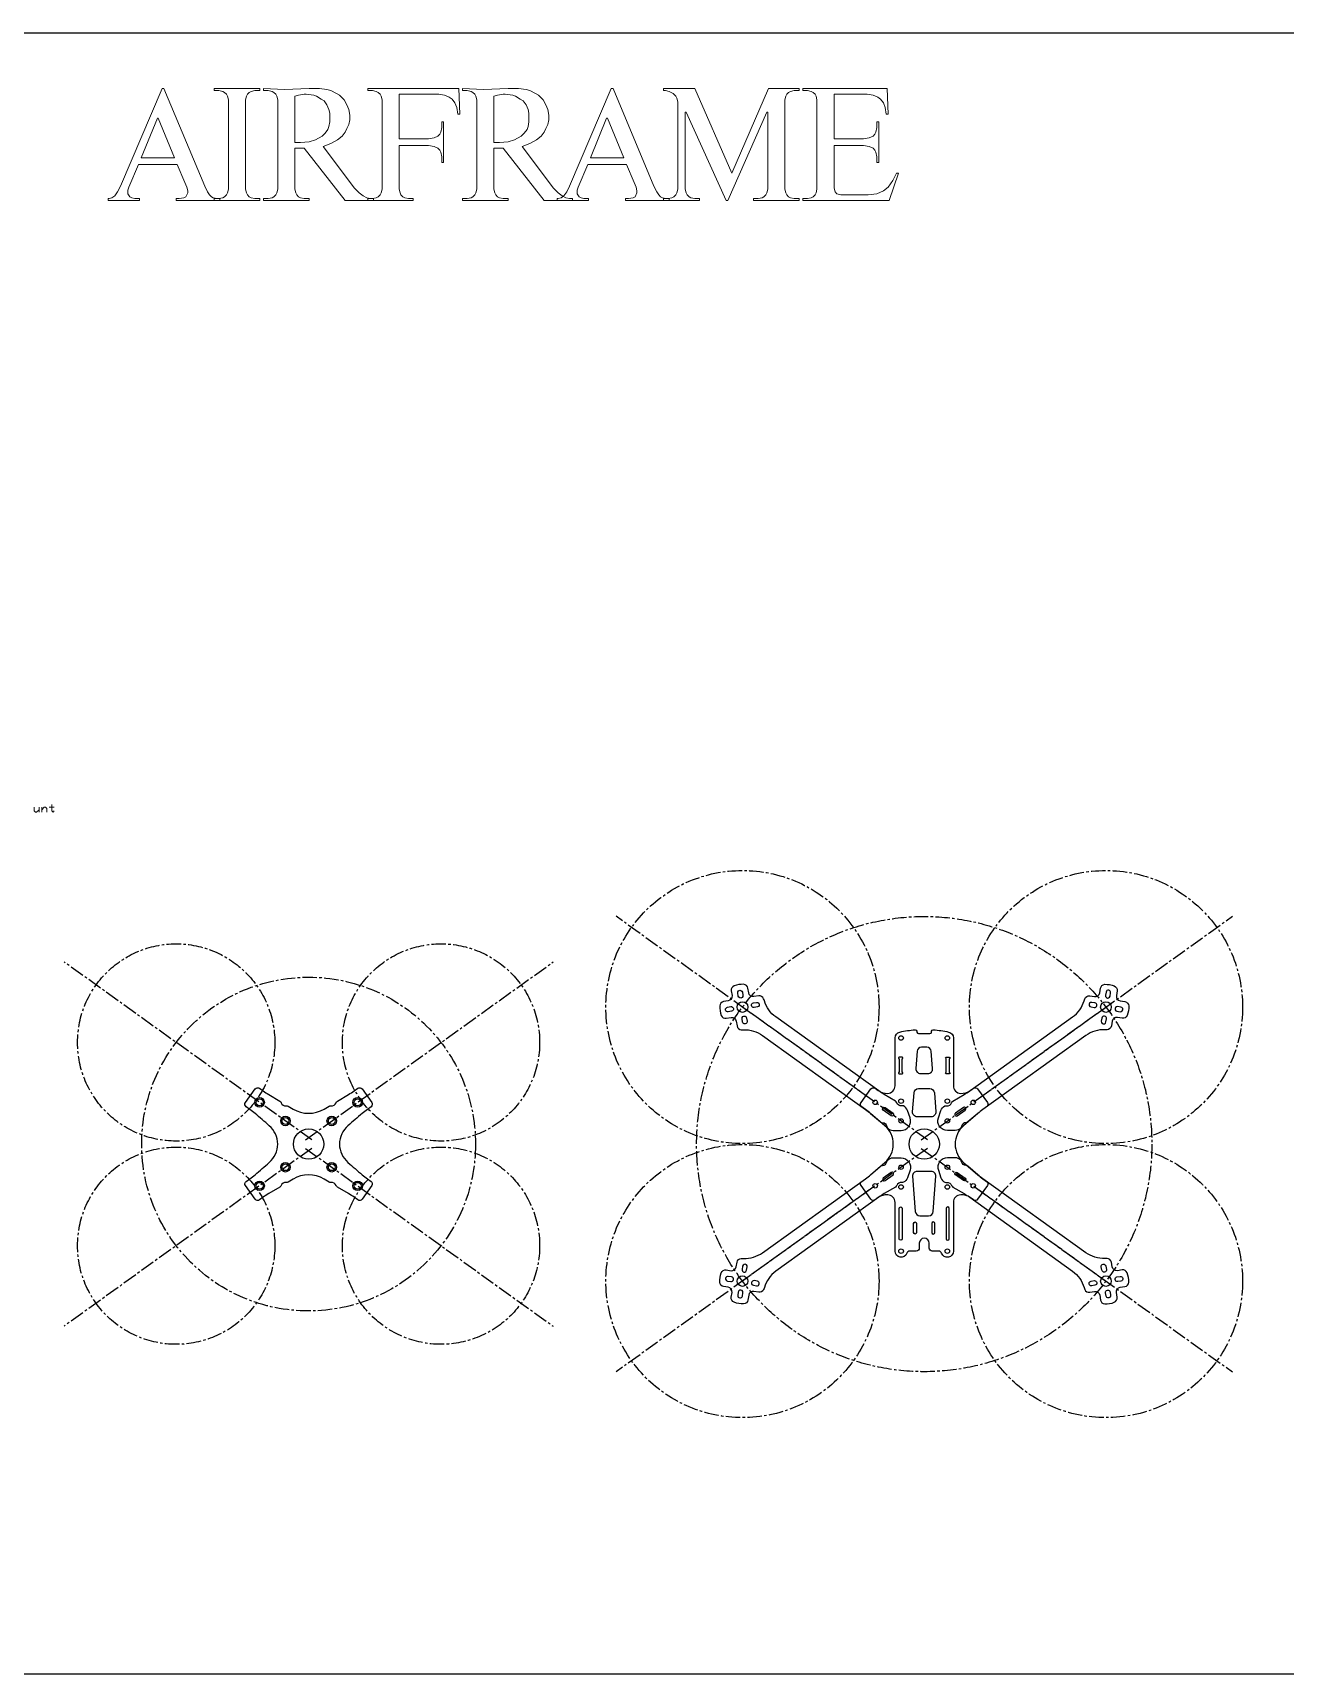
# Model space of a CAD drawing. Header units: millimetres. Extents: x 517 to 3327, y 581 to 1662.
# Drawn here: x 1387 to 2212, y 581 to 1662 of the extents above; entities that cross this region are included whole.
import ezdxf

# ---------------------------------------------------------------- set-up
doc = ezdxf.new("R2010")
doc.units = ezdxf.units.MM
doc.header["$LTSCALE"] = 0.5
doc.linetypes.add('CENTER2', pattern=[28.575, 19.05, -3.175, 3.175, -3.175])
for name, color, linetype in [('3', 4, 'Continuous'), ('5', 6, 'Continuous'), ('Arms', 250, 'Continuous'), ('Cen', 5, 'CENTER2'), ('draw', 1, 'Continuous')]:
    doc.layers.add(name, color=color, linetype=linetype)

msp = doc.modelspace()

# ---------------------------------------------------------------- linework, layer by layer
at = {"layer": '3'}
for points in [[(2015.91, 957.418, -0.41421356), (2015.452, 954.627), (2013.024, 952.883, 0.02182008), (2009.595, 950.187), (2000.24, 942.146, 0.45909717), (2000.24, 917.879), (2009.595, 909.838, 0.02182008), (2013.024, 907.142), (2015.452, 905.398, -0.41421356), (2015.91, 902.607), (2009.494, 893.672, -0.41421356), (2006.703, 893.214), (2004.607, 894.719, 0.16835845), (1998.33, 896.586, 0.40125824), (1993.552, 891.591), (1993.552, 859.452, -0.843039), (1985.781, 858.119, 0.31783725), (1983.895, 859.452), (1979.552, 859.452, -0.41421356), (1977.552, 861.452), (1977.552, 864.703, 1), (1971.052, 864.703), (1971.052, 861.452, -0.41421356), (1969.052, 859.452), (1964.709, 859.452, 0.31783725), (1962.823, 858.119, -0.843039), (1955.052, 859.452), (1955.052, 891.591, 0.40125824), (1950.274, 896.586, 0.16835845), (1943.997, 894.719), (1941.901, 893.214, -0.41421356), (1939.11, 893.672), (1932.694, 902.607, -0.41421356), (1933.152, 905.398), (1935.581, 907.142, 0.02182008), (1939.009, 909.838), (1948.364, 917.879, 0.45909717), (1948.364, 942.146), (1939.009, 950.187, 0.02182008), (1935.581, 952.883), (1933.152, 954.627, -0.41421356), (1932.694, 957.418), (1939.11, 966.353, -0.41421356), (1941.901, 966.811), (1943.997, 965.306, 0.16835845), (1950.274, 963.438, 0.40125824), (1955.052, 968.433), (1955.052, 999.962, -0.35265199), (1958.2, 1003.87, -0.03394645), (1968.343, 1005.37, -0.41177131), (1969.418, 1004.46), (1969.479, 1003.757, 0.40385956), (1970.527, 1002.846, -0.02589915), (1978.077, 1002.846, 0.40385956), (1979.125, 1003.757), (1979.187, 1004.46, -0.41177131), (1980.262, 1005.37, -0.03394645), (1990.404, 1003.87, -0.35265199), (1993.552, 999.962), (1993.552, 968.433, 0.40125824), (1998.33, 963.438, 0.16835845), (2004.607, 965.306), (2006.703, 966.811, -0.41421356), (2009.494, 966.353)], [(1959.802, 986.293, 1), (1959.802, 987.293), (1957.802, 987.293, 1), (1957.802, 986.293), (1957.802, 977.293, 1), (1957.802, 976.293), (1959.802, 976.293, 1), (1959.802, 977.293)], [(1969.617, 991.141), (1968.778, 979.767, 0.43596822), (1971.769, 976.547), (1976.835, 976.547, 0.43596822), (1979.827, 979.767), (1978.987, 991.141, 0.38479124), (1976.079, 993.919, 0.01389513), (1972.526, 993.919, 0.38479124)], [(1988.802, 986.293, -1), (1988.802, 987.293), (1990.802, 987.293, -1), (1990.802, 986.293), (1990.802, 977.293, -1), (1990.802, 976.293), (1988.802, 976.293, -1), (1988.802, 977.293)], [(1969.663, 948.012, -0.43596822), (1966.671, 951.233), (1967.596, 963.767, -0.39278848), (1970.588, 966.547), (1978.016, 966.547, -0.39278848), (1981.008, 963.767), (1981.934, 951.233, -0.43596822), (1978.942, 948.012)], [(1968.392, 885.475, 0.39278848), (1971.384, 882.696), (1977.22, 882.696, 0.39278848), (1980.212, 885.475), (1981.934, 908.791, 0.43596822), (1978.942, 912.012), (1969.663, 912.012, 0.43596822), (1966.671, 908.791)], [(1957.802, 887.607, -1), (1959.802, 887.607), (1959.802, 867.607, -1), (1957.802, 867.607)], [(1990.802, 887.607, 1), (1988.802, 887.607), (1988.802, 867.607, 1), (1990.802, 867.607)], [(1968.302, 870.696, -0.41421356), (1967.302, 871.696), (1967.302, 877.696, -0.41421356), (1968.302, 878.696), (1968.302, 878.696, -0.41421356), (1969.302, 877.696), (1969.302, 871.696, -0.41421356)], [(1980.302, 870.696, 0.41421356), (1981.302, 871.696), (1981.302, 877.696, 0.41421356), (1980.302, 878.696), (1980.302, 878.696, 0.41421356), (1979.302, 877.696), (1979.302, 871.696, 0.41421356)]]:
    msp.add_lwpolyline(points, format="xyb", close=True, dxfattribs=at)
for centre, radius in [((1959.052, 999.962), 1.5), ((1989.552, 999.962), 1.5), ((1941.994, 957.511), 1.45), ((1959.052, 958.262), 1.5), ((1959.052, 958.262), 1.5), ((1989.552, 958.262), 1.5), ((1989.552, 958.262), 1.5), ((2006.61, 957.511), 1.45), ((1959.052, 945.262), 1.45), ((1989.552, 945.262), 1.45), ((1974.302, 930.012), 10), ((1959.052, 914.762), 1.45), ((1989.552, 914.762), 1.45), ((1941.994, 902.514), 1.45), ((1959.052, 901.762), 1.5), ((1959.052, 901.762), 1.5), ((1989.552, 901.762), 1.5), ((1989.552, 901.762), 1.5), ((2006.61, 902.514), 1.45), ((1959.052, 859.452), 1.5), ((1989.552, 859.452), 1.5)]:
    msp.add_circle(centre, radius, dxfattribs=at)
at = {"layer": '5'}
msp.add_lwpolyline([(1533.275, 950.217, 0.02158437), (1529.882, 952.883), (1527.454, 954.627, -0.41421356), (1526.996, 957.418), (1533.412, 966.353, -0.41421356), (1536.203, 966.811), (1538.631, 965.067, 0.02182008), (1542.282, 962.68), (1549.666, 958.299, -0.17473039), (1550.529, 957.252, 0.36046605), (1553.821, 955.299, -0.17473039), (1555.153, 955.043), (1558.399, 953.118, 0.27432479), (1578.809, 953.118), (1582.054, 955.043, -0.17473039), (1583.386, 955.299, 0.36046605), (1586.678, 957.252, -0.17473039), (1587.541, 958.299), (1594.926, 962.68, 0.02182008), (1598.576, 965.067), (1601.005, 966.811, -0.41421356), (1603.796, 966.353), (1610.212, 957.418, -0.41421356), (1609.754, 954.627), (1607.325, 952.883, 0.02158437), (1603.932, 950.217, 0.00047087), (1594.53, 942.136, 0.45852757), (1594.53, 917.888, 0.00047087), (1603.932, 909.807, 0.02158437), (1607.325, 907.142), (1609.754, 905.398, -0.41421356), (1610.212, 902.607), (1603.796, 893.672, -0.41421356), (1601.005, 893.214), (1598.576, 894.957, 0.02182008), (1594.926, 897.345), (1587.541, 901.726, -0.17473039), (1586.678, 902.772, 0.36046605), (1583.386, 904.726, -0.17473039), (1582.054, 904.981), (1578.809, 906.907, 0.27432479), (1558.399, 906.907), (1555.153, 904.981, -0.17473039), (1553.821, 904.726, 0.36046605), (1550.529, 902.772, -0.17473039), (1549.666, 901.726), (1542.282, 897.345, 0.02182008), (1538.631, 894.957), (1536.203, 893.214, -0.41421356), (1533.412, 893.672), (1526.996, 902.607, -0.41421356), (1527.454, 905.398), (1529.882, 907.142, 0.02158437), (1533.275, 909.807, 0.00047087), (1542.677, 917.888, 0.45852757), (1542.677, 942.136, 0.00047087)], format="xyb", close=True, dxfattribs=at)
for centre, radius in [((1536.296, 957.511), 3.15), ((1536.296, 957.511), 2.25), ((1600.912, 957.511), 3.15), ((1600.912, 957.511), 2.25), ((1553.354, 945.262), 3.15), ((1553.354, 945.262), 2.25), ((1583.854, 945.262), 3.15), ((1583.854, 945.262), 2.25), ((1568.604, 930.012), 10), ((1553.354, 914.762), 3.15), ((1553.354, 914.762), 2.25), ((1583.854, 914.762), 3.15), ((1583.854, 914.762), 2.25), ((1536.296, 902.514), 3.15), ((1536.296, 902.514), 2.25), ((1600.912, 902.514), 3.15), ((1600.912, 902.514), 2.25)]:
    msp.add_circle(centre, radius, dxfattribs=at)
at = {"layer": 'Arms'}
for points in [[(1960.614, 955.145, 0.1433493), (1959.501, 955.296, -0.35867285), (1956.227, 957.252, 0.17473039), (1955.365, 958.299), (1947.98, 962.68, -0.02182008), (1944.33, 965.067), (1876.491, 1013.779, -0.16829912), (1868.941, 1024.477, 0.02392478), (1868.478, 1025.834, 0.3527987), (1865.202, 1027.691), (1862.068, 1027.177, -0.41421356), (1858.622, 1029.651), (1858.108, 1032.785, 0.3527987), (1855.302, 1035.295, 0.10747733), (1849.011, 1034.263, 0.3527987), (1847.154, 1030.988), (1847.669, 1027.854, -0.41421356), (1845.194, 1024.407), (1842.06, 1023.893, 0.3527987), (1839.55, 1021.087, 0.10747733), (1840.582, 1014.796, 0.3527987), (1843.858, 1012.94), (1846.992, 1013.454, -0.41421356), (1850.438, 1010.979), (1850.952, 1007.845, 0.3527987), (1853.758, 1005.335, 0.02392478), (1855.193, 1005.33, -0.16829912), (1867.742, 1001.595), (1935.581, 952.883, -0.02182008), (1939.009, 950.187), (1945.521, 944.59, 0.17473039), (1946.788, 944.107, -0.35867285), (1949.688, 941.63, 0.1433493), (1950.187, 940.623, 0.20950623), (1953.863, 939.012), (1959.052, 939.012, 0.51304184), (1964.974, 947.26), (1963.316, 952.177, 0.20950623)], [(1851.77, 1027.564), (1851.43, 1029.636, -1), (1854.489, 1030.138), (1854.829, 1028.066, -1)], [(1851.77, 1027.564), (1851.43, 1029.636, -1), (1854.489, 1030.138), (1854.829, 1028.066, -1)], [(1987.99, 955.145, -0.1433493), (1989.104, 955.296, 0.35867285), (1992.377, 957.252, -0.17473039), (1993.24, 958.299), (2000.624, 962.68, 0.02182008), (2004.275, 965.067), (2072.113, 1013.779, 0.16829912), (2079.663, 1024.477, -0.02392478), (2080.127, 1025.834, -0.3527987), (2083.402, 1027.691), (2086.536, 1027.177, 0.41421356), (2089.982, 1029.651), (2090.496, 1032.785, -0.3527987), (2093.303, 1035.295, -0.10747733), (2099.593, 1034.263, -0.3527987), (2101.45, 1030.988), (2100.936, 1027.854, 0.41421356), (2103.41, 1024.407), (2106.544, 1023.893, -0.3527987), (2109.054, 1021.087, -0.10747733), (2108.022, 1014.796, -0.3527987), (2104.747, 1012.94), (2101.613, 1013.454, 0.41421356), (2098.167, 1010.979), (2097.652, 1007.845, -0.3527987), (2094.846, 1005.335, -0.02392478), (2093.412, 1005.33, 0.16829912), (2080.862, 1001.595), (2013.024, 952.883, 0.02182008), (2009.595, 950.187), (2003.084, 944.59, -0.17473039), (2001.816, 944.107, 0.35867285), (1998.916, 941.63, -0.1433493), (1998.417, 940.623, -0.20950623), (1994.741, 939.012), (1989.552, 939.012, -0.51304184), (1983.63, 947.26), (1985.288, 952.177, -0.20950623)], [(2096.835, 1027.564), (2097.175, 1029.636, 1), (2094.116, 1030.138), (2093.776, 1028.066, 1)], [(2096.835, 1027.564), (2097.175, 1029.636, 1), (2094.116, 1030.138), (2093.776, 1028.066, 1)], [(1847.281, 1017.555), (1845.209, 1017.215, -1), (1844.707, 1020.274), (1846.779, 1020.614, -1)], [(1847.281, 1017.555), (1845.209, 1017.215, -1), (1844.707, 1020.274), (1846.779, 1020.614, -1)], [(1861.779, 1023.076), (1863.851, 1023.416, -1), (1864.353, 1020.357), (1862.281, 1020.016, -1)], [(1861.779, 1023.076), (1863.851, 1023.416, -1), (1864.353, 1020.357), (1862.281, 1020.016, -1)], [(2086.826, 1023.076), (2084.753, 1023.416, 1), (2084.251, 1020.357), (2086.324, 1020.016, 1)], [(2086.826, 1023.076), (2084.753, 1023.416, 1), (2084.251, 1020.357), (2086.324, 1020.016, 1)], [(2101.323, 1017.555), (2103.395, 1017.215, 1), (2103.897, 1020.274), (2101.825, 1020.614, 1)], [(2101.323, 1017.555), (2103.395, 1017.215, 1), (2103.897, 1020.274), (2101.825, 1020.614, 1)], [(1857.29, 1013.067), (1857.63, 1010.994, -1), (1854.571, 1010.492), (1854.231, 1012.565, -1)], [(1857.29, 1013.067), (1857.63, 1010.994, -1), (1854.571, 1010.492), (1854.231, 1012.565, -1)], [(2091.314, 1013.067), (2090.974, 1010.994, 1), (2094.033, 1010.492), (2094.373, 1012.565, 1)], [(2091.314, 1013.067), (2090.974, 1010.994, 1), (2094.033, 1010.492), (2094.373, 1012.565, 1)], [(1953.746, 950.303, -1), (1952.58, 948.679), (1947.3, 952.47, -1), (1948.467, 954.094)], [(1994.858, 950.303, 1), (1996.025, 948.679), (2001.304, 952.47, 1), (2000.138, 954.094)], [(1960.614, 904.879, -0.1433493), (1959.501, 904.729, 0.35867285), (1956.227, 902.772, -0.17473039), (1955.365, 901.726), (1947.98, 897.345, 0.02182008), (1944.33, 894.957), (1876.491, 846.245, 0.16829912), (1868.941, 835.548, -0.02392478), (1868.478, 834.19, -0.3527987), (1865.202, 832.334), (1862.068, 832.848, 0.41421356), (1858.622, 830.373), (1858.108, 827.239, -0.3527987), (1855.302, 824.729, -0.10747733), (1849.011, 825.762, -0.3527987), (1847.154, 829.037), (1847.669, 832.171, 0.41421356), (1845.194, 835.617), (1842.06, 836.131, -0.3527987), (1839.55, 838.937, -0.10747733), (1840.582, 845.228, -0.3527987), (1843.858, 847.085), (1846.992, 846.571, 0.41421356), (1850.438, 849.045), (1850.952, 852.179, -0.3527987), (1853.758, 854.689, -0.02392478), (1855.193, 854.695, 0.16829912), (1867.742, 858.429), (1935.581, 907.142, 0.02182008), (1939.009, 909.838), (1945.521, 915.435, -0.17473039), (1946.788, 915.918, 0.35867285), (1949.688, 918.394, -0.1433493), (1950.187, 919.401, -0.20950623), (1953.863, 921.012), (1959.052, 921.012, -0.51304184), (1964.974, 912.765), (1963.316, 907.848, -0.20950623)], [(1987.99, 904.879, 0.1433493), (1989.104, 904.729, -0.35867285), (1992.377, 902.772, 0.17473039), (1993.24, 901.726), (2000.624, 897.345, -0.02182008), (2004.275, 894.957), (2072.113, 846.245, -0.16829912), (2079.663, 835.548, 0.02392478), (2080.127, 834.19, 0.3527987), (2083.402, 832.334), (2086.536, 832.848, -0.41421356), (2089.982, 830.373), (2090.496, 827.239, 0.3527987), (2093.303, 824.729, 0.10747733), (2099.593, 825.762, 0.3527987), (2101.45, 829.037), (2100.936, 832.171, -0.41421356), (2103.41, 835.617), (2106.544, 836.131, 0.3527987), (2109.054, 838.937, 0.10747733), (2108.022, 845.228, 0.3527987), (2104.747, 847.085), (2101.613, 846.571, -0.41421356), (2098.167, 849.045), (2097.652, 852.179, 0.3527987), (2094.846, 854.689, 0.02392478), (2093.412, 854.695, -0.16829912), (2080.862, 858.429), (2013.024, 907.142, -0.02182008), (2009.595, 909.838), (2003.084, 915.435, 0.17473039), (2001.816, 915.918, -0.35867285), (1998.916, 918.394, 0.1433493), (1998.417, 919.401, 0.20950623), (1994.741, 921.012), (1989.552, 921.012, 0.51304184), (1983.63, 912.765), (1985.288, 907.848, 0.20950623)], [(1953.746, 909.721, 1), (1952.58, 911.346), (1947.3, 907.555, 1), (1948.467, 905.93)], [(1994.858, 909.721, -1), (1996.025, 911.346), (2001.304, 907.555, -1), (2000.138, 905.93)], [(1857.29, 846.958), (1857.63, 849.03, 1), (1854.571, 849.532), (1854.231, 847.46, 1)], [(1857.29, 846.958), (1857.63, 849.03, 1), (1854.571, 849.532), (1854.231, 847.46, 1)], [(2091.314, 846.958), (2090.974, 849.03, -1), (2094.033, 849.532), (2094.373, 847.46, -1)], [(2091.314, 846.958), (2090.974, 849.03, -1), (2094.033, 849.532), (2094.373, 847.46, -1)], [(1847.281, 842.47), (1845.209, 842.81, 1), (1844.707, 839.751), (1846.779, 839.41, 1)], [(1847.281, 842.47), (1845.209, 842.81, 1), (1844.707, 839.751), (1846.779, 839.41, 1)], [(1851.77, 832.461), (1851.43, 830.388, 1), (1854.489, 829.886), (1854.829, 831.959, 1)], [(1851.77, 832.461), (1851.43, 830.388, 1), (1854.489, 829.886), (1854.829, 831.959, 1)], [(1861.779, 836.949), (1863.851, 836.609, 1), (1864.353, 839.668), (1862.281, 840.008, 1)], [(1861.779, 836.949), (1863.851, 836.609, 1), (1864.353, 839.668), (1862.281, 840.008, 1)], [(2086.826, 836.949), (2084.753, 836.609, -1), (2084.251, 839.668), (2086.324, 840.008, -1)], [(2086.826, 836.949), (2084.753, 836.609, -1), (2084.251, 839.668), (2086.324, 840.008, -1)], [(2096.835, 832.461), (2097.175, 830.388, -1), (2094.116, 829.886), (2093.776, 831.959, -1)], [(2096.835, 832.461), (2097.175, 830.388, -1), (2094.116, 829.886), (2093.776, 831.959, -1)], [(2101.323, 842.47), (2103.395, 842.81, -1), (2103.897, 839.751), (2101.825, 839.41, -1)], [(2101.323, 842.47), (2103.395, 842.81, -1), (2103.897, 839.751), (2101.825, 839.41, -1)]]:
    msp.add_lwpolyline(points, format="xyb", close=True, dxfattribs=at)
for centre, radius in [((1854.53, 1020.315), 3.5), ((1854.53, 1020.315), 3.5), ((2094.074, 1020.315), 3.5), ((2094.074, 1020.315), 3.5), ((1941.994, 957.511), 1.45), ((2006.61, 957.511), 1.45), ((1959.052, 945.262), 1.45), ((1989.552, 945.262), 1.45), ((1959.052, 914.762), 1.45), ((1989.552, 914.762), 1.45), ((1941.994, 902.514), 1.45), ((2006.61, 902.514), 1.45), ((1854.53, 839.709), 3.5), ((1854.53, 839.709), 3.5), ((2094.074, 839.709), 3.5), ((2094.074, 839.709), 3.5)]:
    msp.add_circle(centre, radius, dxfattribs=at)
at = {"layer": 'Cen'}
for p, q in [((1937.869, 960.473), (1771.191, 1080.158)), ((2010.735, 960.473), (2177.414, 1080.158)), ((1570.686, 932.817), (1407.417, 1050.053)), ((1566.522, 932.817), (1729.79, 1050.053)), ((1976.384, 932.817), (1854.53, 1020.315)), ((1972.22, 932.817), (2094.074, 1020.315)), ((1570.686, 927.208), (1407.417, 809.971)), ((1566.522, 927.208), (1729.79, 809.971)), ((1976.384, 927.208), (1854.53, 839.709)), ((1972.22, 927.208), (2094.074, 839.709)), ((1937.869, 899.552), (1771.191, 779.867)), ((2010.735, 899.552), (2177.414, 779.867))]:
    msp.add_line(p, q, dxfattribs=at)
for centre, radius in [((1854.53, 1020.315), 90), ((2094.074, 1020.315), 90), ((1974.302, 930.012), 150), ((1481.335, 996.976), 65), ((1655.872, 996.976), 65), ((1568.604, 930.012), 110), ((1481.335, 863.049), 65), ((1655.872, 863.049), 65), ((1854.53, 839.709), 90), ((2094.074, 839.709), 90)]:
    msp.add_circle(centre, radius, dxfattribs=at)
at = {"layer": 'draw'}
msp.add_lwpolyline([(516.78, 1662.373), (3327.338, 1662.373), (3327.338, 580.661), (516.78, 580.661)], close=True, dxfattribs=at)
at = {"layer": 'draw', "color": 1, "lineweight": 0}
for points in [[(1442.686, 1557.532), (1444.555, 1561.27), (1472.051, 1625.605)], [(1472.051, 1625.605), (1473.297, 1625.605), (1500.17, 1561.27), (1502.039, 1557.532), (1503.285, 1555.664), (1504.531, 1554.329), (1505.776, 1553.706)], [(1536.387, 1625.605), (1508.268, 1625.605), (1506.399, 1625.605), (1506.399, 1624.36)], [(1513.251, 1623.114), (1512.005, 1623.737), (1509.514, 1624.36), (1506.399, 1624.36)], [(1514.497, 1621.868), (1513.251, 1623.114)], [(1528.289, 1621.868), (1529.535, 1623.114)], [(1529.535, 1623.114), (1530.781, 1623.737)], [(1530.781, 1623.737), (1533.273, 1624.36)], [(1533.273, 1624.36), (1536.387, 1624.36)], [(1536.387, 1624.36), (1536.387, 1625.605)], [(1538.879, 1625.605), (1538.879, 1624.36)], [(1552.671, 1624.983), (1538.879, 1625.605)], [(1548.222, 1618.131), (1547.599, 1620.622), (1546.976, 1621.868), (1545.73, 1623.114), (1544.485, 1623.737), (1541.993, 1624.36), (1538.879, 1624.36)], [(1568.866, 1625.605), (1552.671, 1624.983)], [(1575.718, 1625.605), (1570.112, 1625.605), (1568.866, 1625.605)], [(1595.74, 1608.075), (1595.117, 1611.902), (1593.871, 1615.016), (1592.002, 1618.131), (1588.888, 1621.245), (1587.019, 1622.491), (1583.282, 1624.36), (1580.701, 1624.983), (1575.718, 1625.605)], [(1607.575, 1624.36), (1607.575, 1625.605)], [(1667.55, 1625.605), (1611.312, 1625.605), (1607.575, 1625.605)], [(1610.689, 1624.36), (1607.575, 1624.36)], [(1613.181, 1623.737), (1610.689, 1624.36)], [(1614.426, 1623.114), (1613.181, 1623.737)], [(1615.761, 1621.868), (1614.426, 1623.114)], [(1668.173, 1608.787), (1667.55, 1625.605)], [(1670.042, 1625.605), (1670.042, 1624.36)], [(1683.834, 1624.983), (1670.042, 1625.605)], [(1679.474, 1618.131), (1678.762, 1620.622), (1678.139, 1621.868), (1676.893, 1623.114), (1675.648, 1623.737), (1673.156, 1624.36), (1670.042, 1624.36)], [(1700.029, 1625.605), (1683.834, 1624.983)], [(1706.881, 1625.605), (1701.275, 1625.605), (1700.029, 1625.605)], [(1726.903, 1608.075), (1726.28, 1611.902), (1725.034, 1615.016), (1723.165, 1618.131), (1720.051, 1621.245), (1718.182, 1622.491), (1714.445, 1624.36), (1711.953, 1624.983), (1706.881, 1625.605)], [(1738.738, 1557.532), (1740.606, 1561.27), (1768.102, 1625.605)], [(1768.102, 1625.605), (1769.348, 1625.605), (1796.221, 1561.27), (1798.09, 1557.532), (1799.336, 1555.664), (1800.582, 1554.329), (1801.828, 1553.706)], [(1891.791, 1625.605), (1874.973, 1625.605), (1871.769, 1625.605), (1847.477, 1569.99), (1823.095, 1625.605), (1806.188, 1625.605), (1802.45, 1625.605)], [(1803.696, 1624.36), (1802.45, 1624.36), (1802.45, 1625.605)], [(1803.696, 1624.36), (1806.188, 1623.737), (1808.768, 1622.491), (1810.637, 1620.622)], [(1883.693, 1621.868), (1884.939, 1623.114)], [(1884.939, 1623.114), (1886.185, 1623.737), (1888.676, 1624.36), (1891.791, 1624.36)], [(1891.791, 1624.36), (1891.791, 1625.605)], [(1949.898, 1625.605), (1899.265, 1625.605), (1894.282, 1625.605)], [(1903.626, 1618.131), (1903.003, 1620.622), (1902.38, 1621.868), (1901.134, 1623.114), (1899.888, 1623.737), (1897.397, 1624.36), (1894.282, 1624.36), (1894.282, 1625.605)], [(1914.927, 1621.868), (1931.745, 1621.868), (1936.728, 1621.868), (1940.554, 1621.245), (1943.669, 1619.999), (1945.537, 1618.754), (1947.406, 1616.262), (1948.652, 1613.148), (1949.275, 1608.787), (1950.52, 1608.787), (1949.898, 1625.605)], [(1515.743, 1618.131), (1515.12, 1620.622), (1514.497, 1621.868)], [(1515.743, 1618.131), (1515.743, 1561.893), (1515.743, 1559.401)], [(1527.044, 1618.131), (1527.667, 1620.622)], [(1527.044, 1618.131), (1527.044, 1561.893), (1527.044, 1559.401)], [(1527.667, 1620.622), (1528.289, 1621.868)], [(1548.222, 1618.131), (1548.222, 1561.893), (1548.222, 1559.401)], [(1562.015, 1621.245), (1559.523, 1620.622)], [(1559.523, 1620.622), (1559.523, 1592.503), (1559.523, 1590.012)], [(1565.752, 1621.868), (1562.015, 1621.245)], [(1566.998, 1621.868), (1565.752, 1621.868)], [(1571.981, 1621.245), (1566.998, 1621.868)], [(1576.964, 1618.754), (1573.849, 1620.622), (1571.981, 1621.245)], [(1582.659, 1609.41), (1581.947, 1611.902), (1580.701, 1615.016), (1578.833, 1617.508), (1576.964, 1618.754)], [(1616.384, 1620.622), (1615.761, 1621.868)], [(1617.007, 1618.131), (1616.384, 1620.622)], [(1617.007, 1618.131), (1617.007, 1561.893), (1617.007, 1559.401)], [(1628.219, 1621.868), (1628.219, 1593.749), (1628.219, 1592.503)], [(1628.219, 1621.868), (1650.732, 1621.868), (1654.469, 1621.868)], [(1654.469, 1621.868), (1658.207, 1621.245)], [(1658.207, 1621.245), (1661.321, 1619.999)], [(1661.321, 1619.999), (1663.19, 1618.754)], [(1663.19, 1618.754), (1665.058, 1616.262)], [(1665.058, 1616.262), (1666.304, 1613.148)], [(1666.304, 1613.148), (1666.927, 1608.787)], [(1679.474, 1618.131), (1679.474, 1561.893), (1679.474, 1559.401)], [(1693.178, 1621.245), (1690.686, 1620.622)], [(1690.686, 1620.622), (1690.686, 1592.503), (1690.686, 1590.012)], [(1696.915, 1621.868), (1693.178, 1621.245)], [(1698.161, 1621.868), (1696.915, 1621.868)], [(1703.144, 1621.245), (1698.161, 1621.868)], [(1708.127, 1618.754), (1705.012, 1620.622), (1703.144, 1621.245)], [(1713.822, 1609.41), (1713.199, 1611.902), (1711.953, 1615.016), (1709.996, 1617.508), (1708.127, 1618.754)], [(1810.637, 1620.622), (1811.26, 1619.376)], [(1811.26, 1619.376), (1811.883, 1616.885)], [(1811.883, 1616.885), (1811.883, 1560.647), (1811.883, 1559.401)], [(1882.447, 1618.131), (1883.07, 1620.622), (1883.693, 1621.868)], [(1882.447, 1618.131), (1882.447, 1561.893), (1882.447, 1559.401)], [(1903.626, 1618.131), (1903.626, 1561.893), (1903.626, 1559.401)], [(1914.927, 1621.868), (1914.927, 1593.749), (1914.927, 1592.503)], [(1468.937, 1606.207), (1458.348, 1579.956), (1475.166, 1579.956), (1480.149, 1579.956)], [(1468.937, 1606.207), (1469.56, 1606.207)], [(1480.149, 1579.956), (1469.56, 1606.207)], [(1581.324, 1598.732), (1581.947, 1600.601), (1582.659, 1603.715), (1582.659, 1609.41)], [(1593.871, 1599.355), (1595.117, 1601.847)], [(1595.117, 1601.847), (1595.74, 1604.961), (1595.74, 1608.075)], [(1653.846, 1594.372), (1655.092, 1595.618), (1655.715, 1596.863), (1656.338, 1599.978), (1656.338, 1603.715), (1657.584, 1603.715), (1657.584, 1581.202), (1657.584, 1576.842)], [(1666.927, 1608.787), (1668.173, 1608.787)], [(1712.576, 1598.732), (1713.199, 1600.601), (1713.822, 1603.715), (1713.822, 1609.41)], [(1725.034, 1599.355), (1726.28, 1601.847)], [(1726.28, 1601.847), (1726.903, 1604.961), (1726.903, 1608.075)], [(1764.988, 1606.207), (1754.399, 1579.956), (1771.217, 1579.956), (1776.289, 1579.956)], [(1764.988, 1606.207), (1765.611, 1606.207)], [(1776.289, 1579.956), (1765.611, 1606.207)], [(1817.489, 1610.033), (1816.866, 1610.033)], [(1816.866, 1610.033), (1816.866, 1559.401)], [(1870.523, 1610.033), (1844.985, 1551.837), (1843.739, 1551.837), (1817.489, 1610.033)], [(1871.146, 1610.033), (1870.523, 1610.033)], [(1871.146, 1610.033), (1871.146, 1559.401)], [(1944.292, 1576.842), (1944.292, 1599.355), (1944.292, 1603.715), (1943.046, 1603.715), (1943.046, 1599.978), (1942.423, 1596.863), (1941.8, 1595.618), (1940.554, 1594.372)], [(1577.587, 1594.372), (1573.227, 1591.88), (1568.866, 1590.635), (1563.26, 1590.012), (1559.523, 1590.012)], [(1577.587, 1594.372), (1579.455, 1596.241), (1581.324, 1598.732)], [(1578.21, 1587.52), (1583.282, 1589.389), (1587.642, 1591.88)], [(1587.642, 1591.88), (1590.757, 1594.372), (1592.625, 1596.863)], [(1592.625, 1596.863), (1593.871, 1599.355)], [(1647.618, 1592.503), (1630.711, 1592.503), (1628.219, 1592.503)], [(1647.618, 1592.503), (1651.355, 1593.126), (1653.846, 1594.372)], [(1708.75, 1594.372), (1704.39, 1591.88), (1700.029, 1590.635), (1694.423, 1590.012), (1690.686, 1590.012)], [(1708.75, 1594.372), (1710.618, 1596.241), (1712.576, 1598.732)], [(1709.373, 1587.52), (1714.445, 1589.389), (1718.805, 1591.88)], [(1718.805, 1591.88), (1721.92, 1594.372), (1723.788, 1596.863)], [(1723.788, 1596.863), (1725.034, 1599.355)], [(1934.236, 1592.503), (1917.418, 1592.503), (1914.927, 1592.503)], [(1934.236, 1592.503), (1938.063, 1593.126)], [(1938.063, 1593.126), (1940.554, 1594.372)], [(1559.523, 1586.274), (1565.129, 1586.274), (1565.752, 1586.274)], [(1559.523, 1586.274), (1559.523, 1563.761), (1559.523, 1559.401)], [(1592.625, 1551.837), (1565.752, 1586.274)], [(1592.625, 1551.837), (1609.443, 1551.837), (1611.312, 1551.837), (1611.312, 1553.083), (1609.443, 1553.083), (1606.952, 1553.706), (1604.46, 1555.041), (1601.969, 1556.909), (1598.854, 1560.024), (1578.21, 1587.52)], [(1628.219, 1588.143), (1628.219, 1560.024), (1628.219, 1559.401)], [(1647.618, 1588.143), (1630.711, 1588.143), (1628.219, 1588.143)], [(1647.618, 1588.143), (1651.355, 1587.52), (1653.846, 1586.274), (1655.092, 1585.029), (1655.715, 1583.783), (1656.338, 1580.579), (1656.338, 1576.842), (1657.584, 1576.842)], [(1690.686, 1586.274), (1696.292, 1586.274), (1696.915, 1586.274)], [(1690.686, 1586.274), (1690.686, 1563.761), (1690.686, 1559.401)], [(1723.788, 1551.837), (1696.915, 1586.274)], [(1723.788, 1551.837), (1740.606, 1551.837), (1742.475, 1551.837), (1742.475, 1553.083), (1740.606, 1553.083), (1738.115, 1553.706), (1735.623, 1555.041), (1733.132, 1556.909), (1730.017, 1560.024), (1709.373, 1587.52)], [(1934.236, 1588.143), (1917.418, 1588.143), (1914.927, 1588.143)], [(1914.927, 1588.143), (1914.927, 1560.024)], [(1934.236, 1588.143), (1938.063, 1587.52)], [(1938.063, 1587.52), (1940.554, 1586.274)], [(1940.554, 1586.274), (1941.8, 1585.029)], [(1941.8, 1585.029), (1942.423, 1583.783)], [(1942.423, 1583.783), (1943.046, 1580.579)], [(1943.046, 1580.579), (1943.046, 1576.842)], [(1482.018, 1575.596), (1459.593, 1575.596), (1456.479, 1575.596), (1450.161, 1560.647)], [(1487.09, 1563.761), (1482.018, 1575.596)], [(1778.158, 1575.596), (1755.645, 1575.596), (1752.53, 1575.596), (1746.301, 1560.647)], [(1783.141, 1563.761), (1778.158, 1575.596)], [(1943.046, 1576.842), (1944.292, 1576.842)], [(1951.143, 1551.837), (1957.372, 1569.99), (1956.126, 1569.99), (1953.635, 1565.007)], [(1449.538, 1556.287), (1449.538, 1558.778), (1450.161, 1560.647)], [(1483.263, 1553.083), (1486.467, 1553.706), (1487.713, 1554.329), (1488.958, 1556.909), (1488.958, 1558.155)], [(1488.958, 1558.155), (1488.335, 1560.647), (1487.09, 1563.761)], [(1515.743, 1559.401), (1515.12, 1556.909)], [(1527.044, 1559.401), (1527.667, 1556.909), (1528.289, 1555.664)], [(1548.222, 1559.401), (1547.599, 1556.909)], [(1559.523, 1559.401), (1560.146, 1556.909), (1560.769, 1555.664)], [(1617.007, 1559.401), (1616.384, 1556.909)], [(1628.219, 1559.401), (1628.842, 1556.909), (1629.465, 1555.664)], [(1679.474, 1559.401), (1678.762, 1556.909)], [(1690.686, 1559.401), (1691.309, 1556.909), (1691.932, 1555.664)], [(1745.678, 1556.287), (1745.678, 1558.778), (1746.301, 1560.647)], [(1779.403, 1553.083), (1782.518, 1553.706), (1783.764, 1554.329), (1785.009, 1556.909), (1785.009, 1558.155)], [(1785.009, 1558.155), (1784.387, 1560.647), (1783.141, 1563.761)], [(1811.883, 1559.401), (1811.26, 1556.909), (1810.637, 1555.664)], [(1816.866, 1559.401), (1817.489, 1556.909)], [(1871.146, 1559.401), (1870.523, 1556.909), (1869.901, 1555.664)], [(1882.447, 1559.401), (1883.07, 1556.909)], [(1903.626, 1559.401), (1903.003, 1556.909), (1902.38, 1555.664)], [(1914.927, 1560.024), (1915.55, 1557.532), (1916.795, 1556.287), (1919.287, 1555.664), (1936.105, 1555.664), (1937.44, 1555.664), (1943.046, 1556.287), (1947.406, 1558.155), (1950.52, 1560.647), (1953.635, 1565.007)], [(1449.538, 1556.287), (1450.784, 1554.329), (1452.03, 1553.706), (1453.987, 1553.083), (1457.102, 1553.083), (1457.102, 1551.837), (1440.195, 1551.837), (1436.458, 1551.837), (1436.458, 1553.083), (1437.08, 1553.083), (1438.949, 1553.706), (1440.818, 1555.041)], [(1440.818, 1555.041), (1442.686, 1557.532)], [(1481.395, 1553.083), (1483.263, 1553.083)], [(1510.137, 1553.083), (1510.137, 1551.837), (1482.018, 1551.837), (1481.395, 1551.837), (1481.395, 1553.083)], [(1505.776, 1553.706), (1508.268, 1553.083)], [(1509.514, 1553.083), (1506.399, 1553.083)], [(1506.399, 1553.083), (1506.399, 1551.837), (1534.518, 1551.837), (1536.387, 1551.837)], [(1508.268, 1553.083), (1510.137, 1553.083)], [(1512.005, 1553.706), (1509.514, 1553.083)], [(1513.251, 1554.329), (1512.005, 1553.706)], [(1514.497, 1555.664), (1513.251, 1554.329)], [(1515.12, 1556.909), (1514.497, 1555.664)], [(1528.289, 1555.664), (1529.535, 1554.329)], [(1529.535, 1554.329), (1530.781, 1553.706), (1533.273, 1553.083), (1536.387, 1553.083)], [(1536.387, 1553.083), (1536.387, 1551.837)], [(1538.879, 1553.083), (1538.879, 1551.837)], [(1541.993, 1553.083), (1538.879, 1553.083)], [(1538.879, 1551.837), (1566.998, 1551.837), (1568.866, 1551.837)], [(1544.485, 1553.706), (1541.993, 1553.083)], [(1545.73, 1554.329), (1544.485, 1553.706)], [(1546.976, 1555.664), (1545.73, 1554.329)], [(1547.599, 1556.909), (1546.976, 1555.664)], [(1560.769, 1555.664), (1562.015, 1554.329)], [(1562.015, 1554.329), (1563.26, 1553.706), (1565.752, 1553.083), (1568.866, 1553.083), (1568.866, 1551.837)], [(1610.689, 1553.083), (1607.575, 1553.083)], [(1607.575, 1553.083), (1607.575, 1551.837), (1635.694, 1551.837), (1637.562, 1551.837)], [(1613.181, 1553.706), (1610.689, 1553.083)], [(1614.426, 1554.329), (1613.181, 1553.706)], [(1615.761, 1555.664), (1614.426, 1554.329)], [(1616.384, 1556.909), (1615.761, 1555.664)], [(1629.465, 1555.664), (1630.711, 1554.329)], [(1630.711, 1554.329), (1631.956, 1553.706), (1634.448, 1553.083), (1637.562, 1553.083)], [(1637.562, 1553.083), (1637.562, 1551.837)], [(1670.042, 1553.083), (1670.042, 1551.837)], [(1673.156, 1553.083), (1670.042, 1553.083)], [(1670.042, 1551.837), (1698.161, 1551.837), (1700.029, 1551.837)], [(1675.648, 1553.706), (1673.156, 1553.083)], [(1676.893, 1554.329), (1675.648, 1553.706)], [(1678.139, 1555.664), (1676.893, 1554.329)], [(1678.762, 1556.909), (1678.139, 1555.664)], [(1691.932, 1555.664), (1693.178, 1554.329)], [(1693.178, 1554.329), (1694.423, 1553.706), (1696.915, 1553.083), (1700.029, 1553.083), (1700.029, 1551.837)], [(1745.678, 1556.287), (1746.924, 1554.329), (1748.17, 1553.706), (1750.039, 1553.083), (1753.153, 1553.083), (1753.153, 1551.837), (1736.246, 1551.837), (1732.509, 1551.837), (1732.509, 1553.083), (1733.132, 1553.083), (1735, 1553.706), (1736.869, 1555.041)], [(1736.869, 1555.041), (1738.738, 1557.532)], [(1777.535, 1553.083), (1779.403, 1553.083)], [(1806.188, 1553.083), (1806.188, 1551.837), (1778.158, 1551.837), (1777.535, 1551.837), (1777.535, 1553.083)], [(1801.828, 1553.706), (1804.319, 1553.083)], [(1809.391, 1554.329), (1808.056, 1553.706), (1805.565, 1553.083), (1802.45, 1553.083)], [(1802.45, 1553.083), (1802.45, 1551.837)], [(1826.209, 1551.837), (1803.696, 1551.837), (1802.45, 1551.837)], [(1804.319, 1553.083), (1806.188, 1553.083)], [(1810.637, 1555.664), (1809.391, 1554.329)], [(1817.489, 1556.909), (1818.112, 1555.664)], [(1818.112, 1555.664), (1819.357, 1554.329)], [(1819.357, 1554.329), (1820.603, 1553.706)], [(1820.603, 1553.706), (1823.095, 1553.083)], [(1823.095, 1553.083), (1826.209, 1553.083)], [(1826.209, 1553.083), (1826.209, 1551.837)], [(1868.655, 1554.329), (1867.409, 1553.706), (1864.917, 1553.083), (1861.803, 1553.083)], [(1891.791, 1551.837), (1863.672, 1551.837), (1861.803, 1551.837), (1861.803, 1553.083)], [(1869.901, 1555.664), (1868.655, 1554.329)], [(1883.07, 1556.909), (1883.693, 1555.664)], [(1883.693, 1555.664), (1884.939, 1554.329)], [(1884.939, 1554.329), (1886.185, 1553.706)], [(1886.185, 1553.706), (1888.676, 1553.083)], [(1888.676, 1553.083), (1891.791, 1553.083)], [(1891.791, 1553.083), (1891.791, 1551.837)], [(1901.134, 1554.329), (1899.888, 1553.706), (1897.397, 1553.083), (1894.282, 1553.083)], [(1951.143, 1551.837), (1894.905, 1551.837), (1894.282, 1551.837), (1894.282, 1553.083)], [(1902.38, 1555.664), (1901.134, 1554.329)]]:
    msp.add_lwpolyline(points, dxfattribs=at)
at = {"layer": 'draw', "lineweight": 0}
for points in [[(1387.687, 1152.055), (1387.687, 1149.542), (1388.516, 1148.712), (1389.37, 1148.712), (1391.03, 1150.396)], [(1391.03, 1152.055), (1391.03, 1148.712)], [(1392.689, 1148.712), (1392.689, 1152.055)], [(1392.689, 1150.396), (1394.348, 1152.055), (1395.178, 1152.055), (1396.032, 1151.226), (1396.032, 1148.712)], [(1397.691, 1152.055), (1401.01, 1152.055)], [(1399.351, 1153.715), (1399.351, 1149.542), (1400.18, 1148.712), (1401.01, 1149.542)]]:
    msp.add_lwpolyline(points, dxfattribs=at)

doc.saveas('drawing.dxf')
